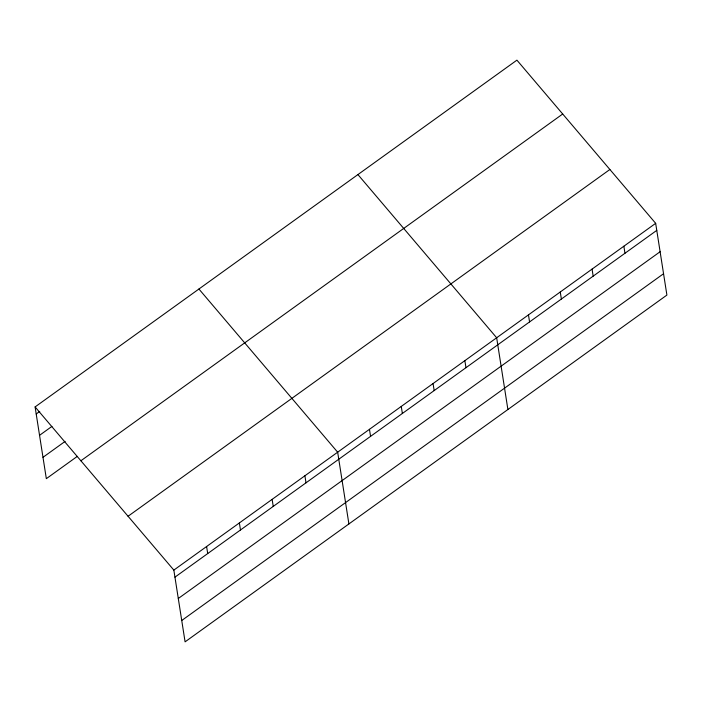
<?xml version="1.0" encoding="UTF-8"?>
<svg xmlns="http://www.w3.org/2000/svg" width="702" height="702" viewBox="0 0 702 702"><rect width="100%" height="100%" fill="white"/><g stroke="black" fill="none" stroke-linecap="round" stroke-linejoin="round"><path stroke-width="1.05" d="M35.1 406.923L516.918 60.153L655.668 223.333L666.9 295.077L185.082 641.847L173.842 570.103L35.1 406.923L46.332 478.667L77.325 456.361M36.206 413.969L39.742 411.416M39.549 435.319L51.939 426.395M42.989 457.318L65.128 441.382M80.888 460.775L562.706 114.005M128.062 516.26L609.88 169.489M173.842 570.103L655.668 223.333M174.947 577.149L656.765 230.379M178.29 598.499L660.108 251.728M181.739 620.498L663.557 273.727M357.923 174.587L496.665 337.767L507.897 409.512M198.92 289.022L337.662 452.202L348.903 523.946M623.867 246.227L624.964 253.264M592.067 269.112L593.172 276.149M560.266 291.997L561.372 299.034M528.466 314.882L529.571 321.928M464.864 360.661L465.97 367.699M433.064 383.546L434.169 390.584M401.263 406.432L402.369 413.469M369.463 429.317L370.568 436.354M304.905 475.781L306.002 482.827M272.139 499.368L273.236 506.405M239.373 522.946L240.479 529.984M206.607 546.525L207.713 553.571"/></g></svg>
